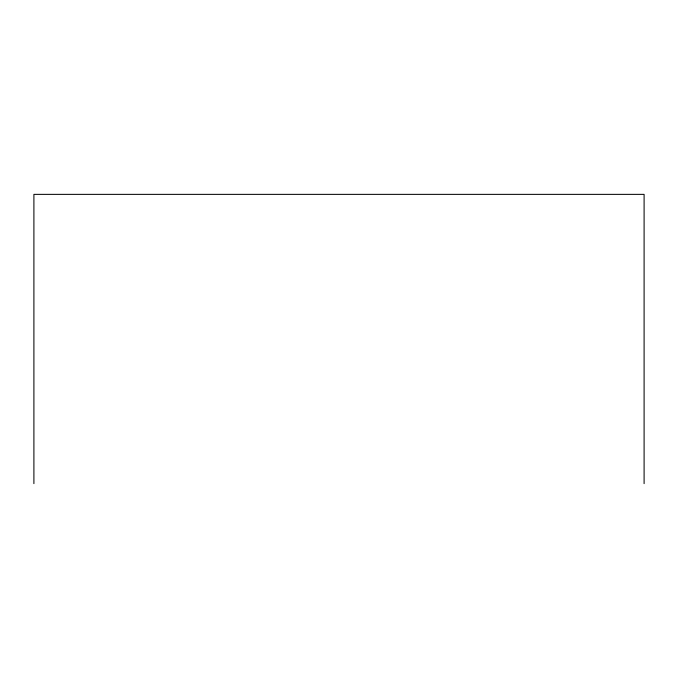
<?xml version="1.0" encoding="UTF-8"?>
<svg xmlns="http://www.w3.org/2000/svg" width="678" height="678" viewBox="0 0 678 678"><rect width="100%" height="100%" fill="white"/><g stroke="black" fill="none" stroke-linecap="round" stroke-linejoin="round"><path stroke-width="1.02" d="M644.1 483.634L644.1 194.366L33.9 194.366L33.9 483.634"/></g></svg>
